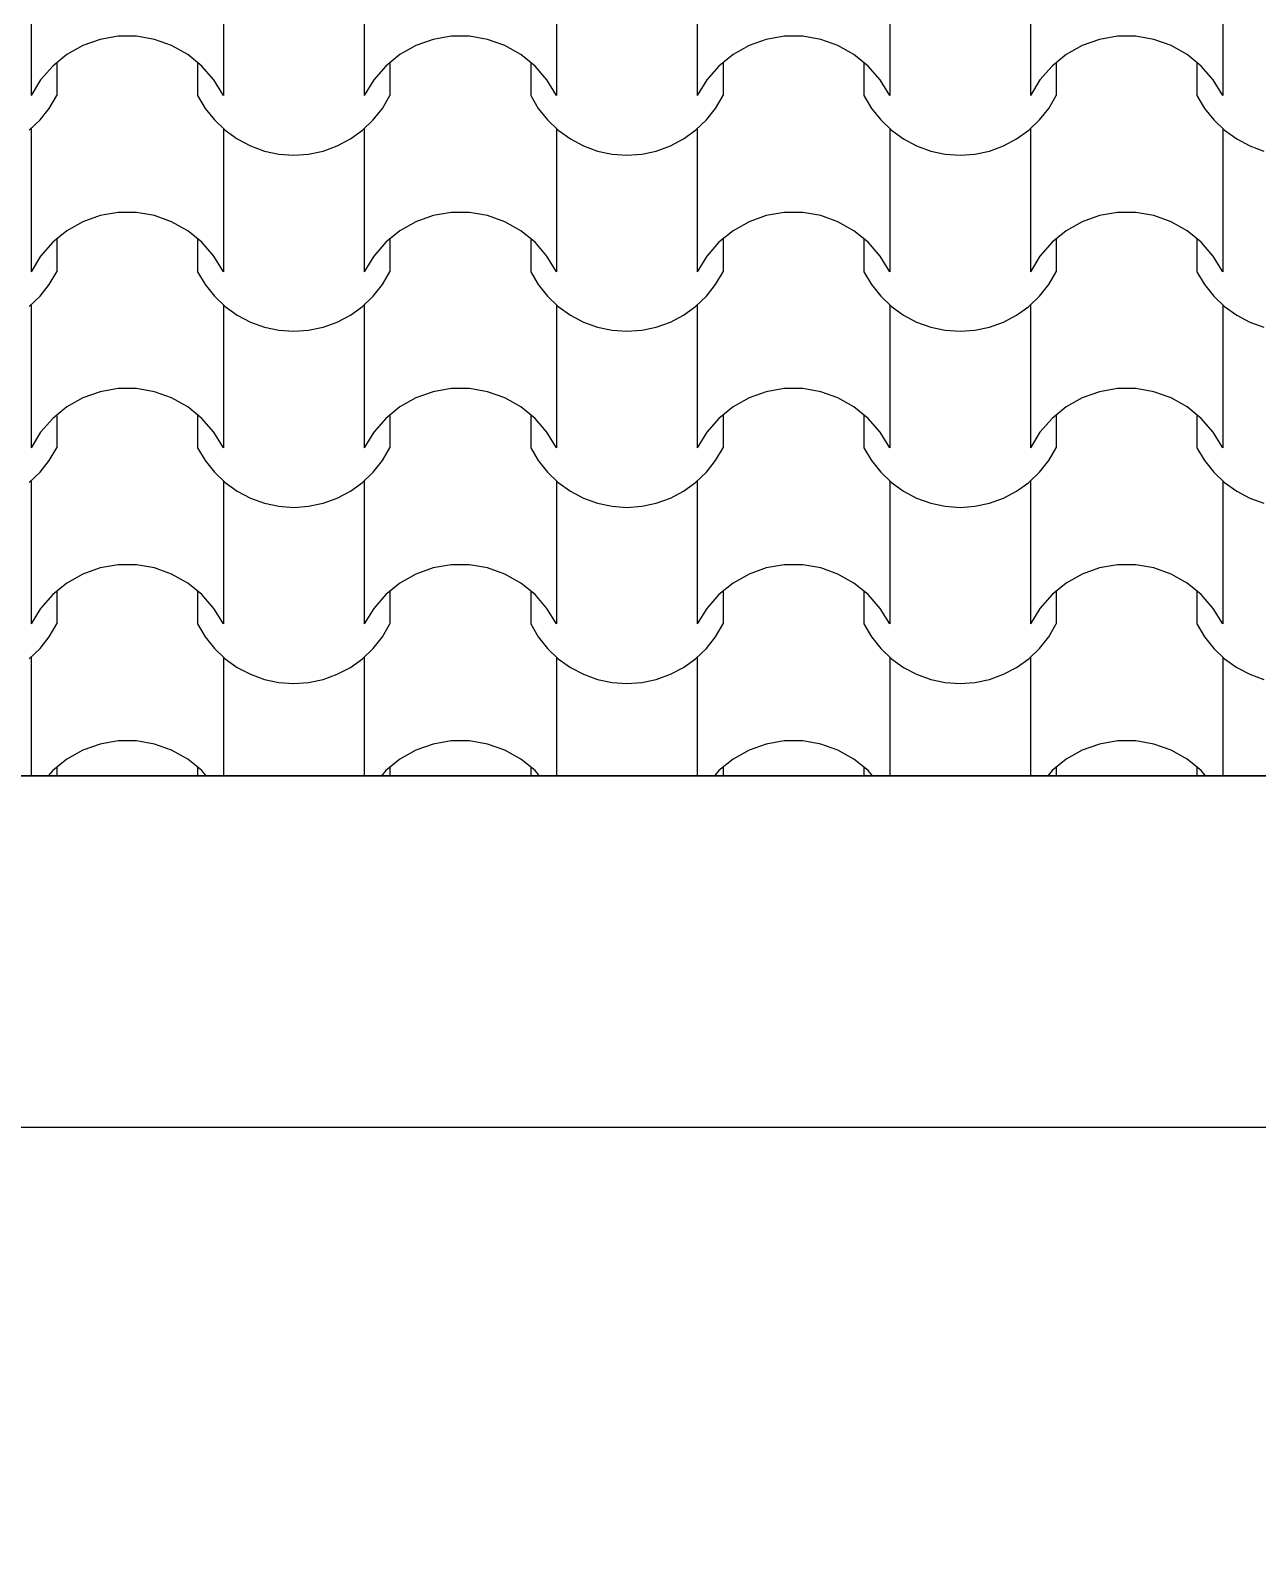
# Model space of a CAD drawing. Header units: millimetres. Extents: x 318905 to 439572, y -5133 to 105868.
# Drawn here: x 398474 to 399521, y 5170 to 6459 of the extents above; entities that cross this region are included whole.
import ezdxf

# ---------------------------------------------------------------- set-up
doc = ezdxf.new("R2010")
doc.units = ezdxf.units.MM
doc.header["$MEASUREMENT"] = 0
for name, color, linetype, lineweight in [('0_Stylo_No__98', 154, 'Continuous', 0), ('2D -  Dessin général_Stylo_No__1', 7, 'Continuous', 5), ('OMBRES_Stylo_No__1', 7, 'Continuous', 5)]:
    doc.layers.add(name, color=color, linetype=linetype, lineweight=lineweight)
doc.layers.add('OMBRES_Stylo_No__82', color=7, linetype='Continuous', lineweight=13, true_color=0xaaaaaa)
doc.styles.add('STYLE_GENERE_3', font='')
doc.styles.get('STYLE_GENERE_3').set_extended_font_data('Arial')
doc.dimstyles.new('STYLE_GENERE__1', dxfattribs={"dimtxt": 200, "dimasz": 142.5, "dimexe": 0.18, "dimexo": 500, "dimgap": 0.09, "dimtad": 0, "dimtih": 1, "dimtoh": 1, "dimlfac": 0.001, "dimzin": 0, "dimdsep": 46, "dimtxsty": 'STYLE_GENERE_3', "dimblk": 'ARROWHEAD_6', "dimblk1": 'ARROWHEAD_6', "dimblk2": 'ARROWHEAD_6', "dimcen": 0.09, "dimclrd": 154, "dimclre": 154, "dimclrt": 154, "dimazin": 0, "dimtfac": 1, "dimtdec": 4, "dimtmove": 0, "dimatfit": 3, "dimfxl": 0, "dimtolj": 1, "dimtzin": 0, "dimarcsym": 0})

# ---------------------------------------------------------------- blocks, each defined once
blk = doc.blocks.new('*X111')
at = {"layer": 'OMBRES_Stylo_No__82', "linetype": 'Continuous'}
for p, q in [((398474.4, 6464.5), (398474.4, 6403.5)), ((398638.6, 6464.5), (398638.6, 6403.5)), ((398758.8, 6464.5), (398758.8, 6403.5)), ((398923.1, 6464.5), (398923.1, 6403.5)), ((399043.3, 6464.5), (399043.3, 6403.5)), ((399207.6, 6464.5), (399207.6, 6403.5)), ((399327.8, 6464.5), (399327.8, 6403.5)), ((399492, 6464.5), (399492, 6403.5)), ((398518.5, 6446.1), (398504.9, 6438.5)), ((398533.3, 6451.3), (398518.5, 6446.1)), ((398548.7, 6454), (398533.3, 6451.3)), ((398556.5, 6454), (398548.7, 6454)), ((398564.3, 6454), (398556.5, 6454)), ((398579.7, 6451.3), (398564.3, 6454)), ((398594.4, 6446.1), (398579.7, 6451.3)), ((398608.1, 6438.5), (398594.4, 6446.1)), ((398803, 6446.1), (398789.4, 6438.5)), ((398817.7, 6451.3), (398803, 6446.1)), ((398833.1, 6454), (398817.7, 6451.3)), ((398841, 6454), (398833.1, 6454)), ((398848.8, 6454), (398841, 6454)), ((398864.2, 6451.3), (398848.8, 6454)), ((398878.9, 6446.1), (398864.2, 6451.3)), ((398892.5, 6438.5), (398878.9, 6446.1)), ((399087.5, 6446.1), (399073.9, 6438.5)), ((399102.2, 6451.3), (399087.5, 6446.1)), ((399117.6, 6454), (399102.2, 6451.3)), ((399125.4, 6454), (399117.6, 6454)), ((399133.3, 6454), (399125.4, 6454)), ((399148.7, 6451.3), (399133.3, 6454)), ((399163.4, 6446.1), (399148.7, 6451.3)), ((399177, 6438.5), (399163.4, 6446.1)), ((399372, 6446.1), (399358.3, 6438.5)), ((399386.7, 6451.3), (399372, 6446.1)), ((399402.1, 6454), (399386.7, 6451.3)), ((399409.9, 6454), (399402.1, 6454)), ((399417.7, 6454), (399409.9, 6454)), ((399433.1, 6451.3), (399417.7, 6454)), ((399447.9, 6446.1), (399433.1, 6451.3)), ((399461.5, 6438.5), (399447.9, 6446.1)), ((398504.9, 6438.5), (398492.8, 6428.6)), ((398620.2, 6428.6), (398608.1, 6438.5)), ((398789.4, 6438.5), (398777.3, 6428.6)), ((398904.7, 6428.6), (398892.5, 6438.5)), ((399073.9, 6438.5), (399061.7, 6428.6)), ((399189.1, 6428.6), (399177, 6438.5)), ((399358.3, 6438.5), (399346.2, 6428.6)), ((399473.6, 6428.6), (399461.5, 6438.5)), ((398492.8, 6428.6), (398482.5, 6416.8)), ((398496.4, 6431.5), (398496.4, 6403.5)), ((398616.6, 6431.5), (398616.6, 6403.5)), ((398630.5, 6416.8), (398620.2, 6428.6)), ((398777.3, 6428.6), (398767, 6416.8)), ((398780.8, 6431.5), (398780.8, 6403.5)), ((398901.1, 6431.5), (398901.1, 6403.5)), ((398914.9, 6416.8), (398904.7, 6428.6)), ((399061.7, 6428.6), (399051.5, 6416.8)), ((399065.3, 6431.5), (399065.3, 6403.5)), ((399185.6, 6431.5), (399185.6, 6403.5)), ((399199.4, 6416.8), (399189.1, 6428.6)), ((399346.2, 6428.6), (399335.9, 6416.8)), ((399349.8, 6431.5), (399349.8, 6403.5)), ((399470, 6431.5), (399470, 6403.5)), ((399483.9, 6416.8), (399473.6, 6428.6)), ((398482.5, 6416.8), (398474.4, 6403.5)), ((398638.6, 6403.5), (398630.5, 6416.8)), ((398767, 6416.8), (398758.8, 6403.5)), ((398923.1, 6403.5), (398914.9, 6416.8)), ((399051.5, 6416.8), (399043.3, 6403.5)), ((399207.6, 6403.5), (399199.4, 6416.8)), ((399335.9, 6416.8), (399327.8, 6403.5)), ((399492, 6403.5), (399483.9, 6416.8)), ((398489.9, 6392.5), (398496.4, 6403.5)), ((398616.6, 6403.5), (398623, 6392.5)), ((398774.4, 6392.5), (398780.8, 6403.5)), ((398901.1, 6403.5), (398907.5, 6392.5)), ((399058.9, 6392.5), (399065.3, 6403.5)), ((399185.6, 6403.5), (399192, 6392.5)), ((399343.4, 6392.5), (399349.8, 6403.5)), ((399470, 6403.5), (399476.5, 6392.5)), ((398472.8, 6373.8), (398482, 6382.6)), ((398482, 6382.6), (398489.9, 6392.5)), ((398623, 6392.5), (398630.9, 6382.6)), ((398630.9, 6382.6), (398640.1, 6373.8)), ((398757.3, 6373.8), (398766.5, 6382.6)), ((398766.5, 6382.6), (398774.4, 6392.5)), ((398907.5, 6392.5), (398915.4, 6382.6)), ((398915.4, 6382.6), (398924.6, 6373.8)), ((399041.8, 6373.8), (399051, 6382.6)), ((399051, 6382.6), (399058.9, 6392.5)), ((399192, 6392.5), (399199.9, 6382.6)), ((399199.9, 6382.6), (399209.1, 6373.8)), ((399326.3, 6373.8), (399335.5, 6382.6)), ((399335.5, 6382.6), (399343.4, 6392.5)), ((399476.5, 6392.5), (399484.4, 6382.6)), ((399484.4, 6382.6), (399493.6, 6373.8)), ((398474.4, 6375.1), (398474.4, 6314.1)), ((398638.6, 6375.1), (398638.6, 6314.1)), ((398640.1, 6373.8), (398650.4, 6366.4)), ((398747, 6366.4), (398757.3, 6373.8)), ((398758.8, 6375.1), (398758.8, 6314.1)), ((398923.1, 6375.1), (398923.1, 6314.1)), ((398924.6, 6373.8), (398934.9, 6366.4)), ((399031.5, 6366.4), (399041.8, 6373.8)), ((399043.3, 6375.1), (399043.3, 6314.1)), ((399207.6, 6375.1), (399207.6, 6314.1)), ((399209.1, 6373.8), (399219.4, 6366.4)), ((399316, 6366.4), (399326.3, 6373.8)), ((399327.8, 6375.1), (399327.8, 6314.1)), ((399492, 6375.1), (399492, 6314.1)), ((399493.6, 6373.8), (399503.9, 6366.4)), ((398650.4, 6366.4), (398661.7, 6360.5)), ((398661.7, 6360.5), (398673.6, 6356.1)), ((398673.6, 6356.1), (398686, 6353.5)), ((398711.4, 6353.5), (398723.8, 6356.1)), ((398723.8, 6356.1), (398735.8, 6360.5)), ((398735.8, 6360.5), (398747, 6366.4)), ((398934.9, 6366.4), (398946.1, 6360.5)), ((398946.1, 6360.5), (398958.1, 6356.1)), ((398958.1, 6356.1), (398970.5, 6353.5)), ((398995.9, 6353.5), (399008.3, 6356.1)), ((399008.3, 6356.1), (399020.3, 6360.5)), ((399020.3, 6360.5), (399031.5, 6366.4)), ((399219.4, 6366.4), (399230.6, 6360.5)), ((399230.6, 6360.5), (399242.6, 6356.1)), ((399242.6, 6356.1), (399255, 6353.5)), ((399280.4, 6353.5), (399292.8, 6356.1)), ((399292.8, 6356.1), (399304.7, 6360.5)), ((399304.7, 6360.5), (399316, 6366.4)), ((399503.9, 6366.4), (399515.1, 6360.5)), ((399515.1, 6360.5), (399527.1, 6356.1)), ((398686, 6353.5), (398698.7, 6352.6)), ((398698.7, 6352.6), (398711.4, 6353.5)), ((398970.5, 6353.5), (398983.2, 6352.6)), ((398983.2, 6352.6), (398995.9, 6353.5)), ((399255, 6353.5), (399267.7, 6352.6)), ((399267.7, 6352.6), (399280.4, 6353.5)), ((398474.4, 6314.1), (398474.4, 6253.1)), ((398638.6, 6314.1), (398638.6, 6253.1)), ((398758.8, 6314.1), (398758.8, 6253.1)), ((398923.1, 6314.1), (398923.1, 6253.1)), ((399043.3, 6314.1), (399043.3, 6253.1)), ((399207.6, 6314.1), (399207.6, 6253.1)), ((399327.8, 6314.1), (399327.8, 6253.1)), ((399492, 6314.1), (399492, 6253.1)), ((398518.5, 6295.8), (398504.9, 6288.1)), ((398533.3, 6301), (398518.5, 6295.8)), ((398548.7, 6303.7), (398533.3, 6301)), ((398556.5, 6303.7), (398548.7, 6303.7)), ((398564.3, 6303.7), (398556.5, 6303.7)), ((398579.7, 6301), (398564.3, 6303.7)), ((398594.4, 6295.8), (398579.7, 6301)), ((398608.1, 6288.1), (398594.4, 6295.8)), ((398803, 6295.8), (398789.4, 6288.1)), ((398817.7, 6301), (398803, 6295.8)), ((398833.1, 6303.7), (398817.7, 6301)), ((398841, 6303.7), (398833.1, 6303.7)), ((398848.8, 6303.7), (398841, 6303.7)), ((398864.2, 6301), (398848.8, 6303.7)), ((398878.9, 6295.8), (398864.2, 6301)), ((398892.5, 6288.1), (398878.9, 6295.8)), ((399087.5, 6295.8), (399073.9, 6288.1)), ((399102.2, 6301), (399087.5, 6295.8)), ((399117.6, 6303.7), (399102.2, 6301)), ((399125.4, 6303.7), (399117.6, 6303.7)), ((399133.3, 6303.7), (399125.4, 6303.7)), ((399148.7, 6301), (399133.3, 6303.7)), ((399163.4, 6295.8), (399148.7, 6301)), ((399177, 6288.1), (399163.4, 6295.8)), ((399372, 6295.8), (399358.3, 6288.1)), ((399386.7, 6301), (399372, 6295.8)), ((399402.1, 6303.7), (399386.7, 6301)), ((399409.9, 6303.7), (399402.1, 6303.7)), ((399417.7, 6303.7), (399409.9, 6303.7)), ((399433.1, 6301), (399417.7, 6303.7)), ((399447.9, 6295.8), (399433.1, 6301)), ((399461.5, 6288.1), (399447.9, 6295.8)), ((398504.9, 6288.1), (398492.8, 6278.3)), ((398496.4, 6281.2), (398496.4, 6253.1)), ((398620.2, 6278.3), (398608.1, 6288.1)), ((398616.6, 6281.2), (398616.6, 6253.1)), ((398789.4, 6288.1), (398777.3, 6278.3)), ((398780.8, 6281.2), (398780.8, 6253.1)), ((398904.7, 6278.3), (398892.5, 6288.1)), ((398901.1, 6281.2), (398901.1, 6253.1)), ((399073.9, 6288.1), (399061.7, 6278.3)), ((399065.3, 6281.2), (399065.3, 6253.1)), ((399189.1, 6278.3), (399177, 6288.1)), ((399185.6, 6281.2), (399185.6, 6253.1)), ((399358.3, 6288.1), (399346.2, 6278.3)), ((399349.8, 6281.2), (399349.8, 6253.1)), ((399473.6, 6278.3), (399461.5, 6288.1)), ((399470, 6281.2), (399470, 6253.1)), ((398482.5, 6266.5), (398474.4, 6253.1)), ((398492.8, 6278.3), (398482.5, 6266.5)), ((398630.5, 6266.5), (398620.2, 6278.3)), ((398638.6, 6253.1), (398630.5, 6266.5)), ((398767, 6266.5), (398758.8, 6253.1)), ((398777.3, 6278.3), (398767, 6266.5)), ((398914.9, 6266.5), (398904.7, 6278.3)), ((398923.1, 6253.1), (398914.9, 6266.5)), ((399051.5, 6266.5), (399043.3, 6253.1)), ((399061.7, 6278.3), (399051.5, 6266.5)), ((399199.4, 6266.5), (399189.1, 6278.3)), ((399207.6, 6253.1), (399199.4, 6266.5)), ((399335.9, 6266.5), (399327.8, 6253.1)), ((399346.2, 6278.3), (399335.9, 6266.5)), ((399483.9, 6266.5), (399473.6, 6278.3)), ((399492, 6253.1), (399483.9, 6266.5)), ((398489.9, 6242.2), (398496.4, 6253.1)), ((398616.6, 6253.1), (398623, 6242.2)), ((398774.4, 6242.2), (398780.8, 6253.1)), ((398901.1, 6253.1), (398907.5, 6242.2)), ((399058.9, 6242.2), (399065.3, 6253.1)), ((399185.6, 6253.1), (399192, 6242.2)), ((399343.4, 6242.2), (399349.8, 6253.1)), ((399470, 6253.1), (399476.5, 6242.2)), ((398482, 6232.2), (398489.9, 6242.2)), ((398623, 6242.2), (398630.9, 6232.2)), ((398766.5, 6232.2), (398774.4, 6242.2)), ((398907.5, 6242.2), (398915.4, 6232.2)), ((399051, 6232.2), (399058.9, 6242.2)), ((399192, 6242.2), (399199.9, 6232.2)), ((399335.5, 6232.2), (399343.4, 6242.2)), ((399476.5, 6242.2), (399484.4, 6232.2)), ((398472.8, 6223.5), (398482, 6232.2)), ((398630.9, 6232.2), (398640.1, 6223.5)), ((398757.3, 6223.5), (398766.5, 6232.2)), ((398915.4, 6232.2), (398924.6, 6223.5)), ((399041.8, 6223.5), (399051, 6232.2)), ((399199.9, 6232.2), (399209.1, 6223.5)), ((399326.3, 6223.5), (399335.5, 6232.2)), ((399484.4, 6232.2), (399493.6, 6223.5)), ((398474.4, 6224.7), (398474.4, 6163.8)), ((398638.6, 6224.7), (398638.6, 6163.8)), ((398640.1, 6223.5), (398650.4, 6216)), ((398650.4, 6216), (398661.7, 6210.1)), ((398735.8, 6210.1), (398747, 6216)), ((398747, 6216), (398757.3, 6223.5)), ((398758.8, 6224.7), (398758.8, 6163.8)), ((398923.1, 6224.7), (398923.1, 6163.8)), ((398924.6, 6223.5), (398934.9, 6216)), ((398934.9, 6216), (398946.1, 6210.1)), ((399020.3, 6210.1), (399031.5, 6216)), ((399031.5, 6216), (399041.8, 6223.5)), ((399043.3, 6224.7), (399043.3, 6163.8)), ((399207.6, 6224.7), (399207.6, 6163.8)), ((399209.1, 6223.5), (399219.4, 6216)), ((399219.4, 6216), (399230.6, 6210.1)), ((399304.7, 6210.1), (399316, 6216)), ((399316, 6216), (399326.3, 6223.5)), ((399327.8, 6224.7), (399327.8, 6163.8)), ((399492, 6224.7), (399492, 6163.8)), ((399493.6, 6223.5), (399503.9, 6216)), ((399503.9, 6216), (399515.1, 6210.1)), ((398661.7, 6210.1), (398673.6, 6205.8)), ((398673.6, 6205.8), (398686, 6203.2)), ((398686, 6203.2), (398698.7, 6202.3)), ((398698.7, 6202.3), (398711.4, 6203.2)), ((398711.4, 6203.2), (398723.8, 6205.8)), ((398723.8, 6205.8), (398735.8, 6210.1)), ((398946.1, 6210.1), (398958.1, 6205.8)), ((398958.1, 6205.8), (398970.5, 6203.2)), ((398970.5, 6203.2), (398983.2, 6202.3)), ((398983.2, 6202.3), (398995.9, 6203.2)), ((398995.9, 6203.2), (399008.3, 6205.8)), ((399008.3, 6205.8), (399020.3, 6210.1)), ((399230.6, 6210.1), (399242.6, 6205.8)), ((399242.6, 6205.8), (399255, 6203.2)), ((399255, 6203.2), (399267.7, 6202.3)), ((399267.7, 6202.3), (399280.4, 6203.2)), ((399280.4, 6203.2), (399292.8, 6205.8)), ((399292.8, 6205.8), (399304.7, 6210.1)), ((399515.1, 6210.1), (399527.1, 6205.8)), ((398474.4, 6163.8), (398474.4, 6102.8)), ((398638.6, 6163.8), (398638.6, 6102.8)), ((398758.8, 6163.8), (398758.8, 6102.8)), ((398923.1, 6163.8), (398923.1, 6102.8)), ((399043.3, 6163.8), (399043.3, 6102.8)), ((399207.6, 6163.8), (399207.6, 6102.8)), ((399327.8, 6163.8), (399327.8, 6102.8)), ((399492, 6163.8), (399492, 6102.8)), ((398533.3, 6150.7), (398518.5, 6145.4)), ((398548.7, 6153.3), (398533.3, 6150.7)), ((398556.5, 6153.3), (398548.7, 6153.3)), ((398564.3, 6153.3), (398556.5, 6153.3)), ((398579.7, 6150.7), (398564.3, 6153.3)), ((398594.4, 6145.4), (398579.7, 6150.7)), ((398817.7, 6150.7), (398803, 6145.4)), ((398833.1, 6153.3), (398817.7, 6150.7)), ((398841, 6153.3), (398833.1, 6153.3)), ((398848.8, 6153.3), (398841, 6153.3)), ((398864.2, 6150.7), (398848.8, 6153.3)), ((398878.9, 6145.4), (398864.2, 6150.7)), ((399102.2, 6150.7), (399087.5, 6145.4)), ((399117.6, 6153.3), (399102.2, 6150.7)), ((399125.4, 6153.3), (399117.6, 6153.3)), ((399133.3, 6153.3), (399125.4, 6153.3)), ((399148.7, 6150.7), (399133.3, 6153.3)), ((399163.4, 6145.4), (399148.7, 6150.7)), ((399386.7, 6150.7), (399372, 6145.4)), ((399402.1, 6153.3), (399386.7, 6150.7)), ((399409.9, 6153.3), (399402.1, 6153.3)), ((399417.7, 6153.3), (399409.9, 6153.3)), ((399433.1, 6150.7), (399417.7, 6153.3)), ((399447.9, 6145.4), (399433.1, 6150.7)), ((398504.9, 6137.8), (398492.8, 6127.9)), ((398518.5, 6145.4), (398504.9, 6137.8)), ((398608.1, 6137.8), (398594.4, 6145.4)), ((398620.2, 6127.9), (398608.1, 6137.8)), ((398789.4, 6137.8), (398777.3, 6127.9)), ((398803, 6145.4), (398789.4, 6137.8)), ((398892.5, 6137.8), (398878.9, 6145.4)), ((398904.7, 6127.9), (398892.5, 6137.8)), ((399073.9, 6137.8), (399061.7, 6127.9)), ((399087.5, 6145.4), (399073.9, 6137.8)), ((399177, 6137.8), (399163.4, 6145.4)), ((399189.1, 6127.9), (399177, 6137.8)), ((399358.3, 6137.8), (399346.2, 6127.9)), ((399372, 6145.4), (399358.3, 6137.8)), ((399461.5, 6137.8), (399447.9, 6145.4)), ((399473.6, 6127.9), (399461.5, 6137.8)), ((398492.8, 6127.9), (398482.5, 6116.2)), ((398496.4, 6130.8), (398496.4, 6102.8)), ((398616.6, 6130.8), (398616.6, 6102.8)), ((398630.5, 6116.2), (398620.2, 6127.9)), ((398777.3, 6127.9), (398767, 6116.2)), ((398780.8, 6130.8), (398780.8, 6102.8)), ((398901.1, 6130.8), (398901.1, 6102.8)), ((398914.9, 6116.2), (398904.7, 6127.9)), ((399061.7, 6127.9), (399051.5, 6116.2)), ((399065.3, 6130.8), (399065.3, 6102.8)), ((399185.6, 6130.8), (399185.6, 6102.8)), ((399199.4, 6116.2), (399189.1, 6127.9)), ((399346.2, 6127.9), (399335.9, 6116.2)), ((399349.8, 6130.8), (399349.8, 6102.8)), ((399470, 6130.8), (399470, 6102.8)), ((399483.9, 6116.2), (399473.6, 6127.9)), ((398482.5, 6116.2), (398474.4, 6102.8)), ((398638.6, 6102.8), (398630.5, 6116.2)), ((398767, 6116.2), (398758.8, 6102.8)), ((398923.1, 6102.8), (398914.9, 6116.2)), ((399051.5, 6116.2), (399043.3, 6102.8)), ((399207.6, 6102.8), (399199.4, 6116.2)), ((399335.9, 6116.2), (399327.8, 6102.8)), ((399492, 6102.8), (399483.9, 6116.2)), ((398489.9, 6091.9), (398496.4, 6102.8)), ((398616.6, 6102.8), (398623, 6091.9)), ((398774.4, 6091.9), (398780.8, 6102.8)), ((398901.1, 6102.8), (398907.5, 6091.9)), ((399058.9, 6091.9), (399065.3, 6102.8)), ((399185.6, 6102.8), (399192, 6091.9)), ((399343.4, 6091.9), (399349.8, 6102.8)), ((399470, 6102.8), (399476.5, 6091.9)), ((398482, 6081.9), (398489.9, 6091.9)), ((398623, 6091.9), (398630.9, 6081.9)), ((398766.5, 6081.9), (398774.4, 6091.9)), ((398907.5, 6091.9), (398915.4, 6081.9)), ((399051, 6081.9), (399058.9, 6091.9)), ((399192, 6091.9), (399199.9, 6081.9)), ((399335.5, 6081.9), (399343.4, 6091.9)), ((399476.5, 6091.9), (399484.4, 6081.9)), ((398472.8, 6073.1), (398482, 6081.9)), ((398474.4, 6074.4), (398474.4, 6013.4)), ((398630.9, 6081.9), (398640.1, 6073.1)), ((398638.6, 6074.4), (398638.6, 6013.4)), ((398640.1, 6073.1), (398650.4, 6065.7)), ((398747, 6065.7), (398757.3, 6073.1)), ((398757.3, 6073.1), (398766.5, 6081.9)), ((398758.8, 6074.4), (398758.8, 6013.4)), ((398915.4, 6081.9), (398924.6, 6073.1)), ((398923.1, 6074.4), (398923.1, 6013.4)), ((398924.6, 6073.1), (398934.9, 6065.7)), ((399031.5, 6065.7), (399041.8, 6073.1)), ((399041.8, 6073.1), (399051, 6081.9)), ((399043.3, 6074.4), (399043.3, 6013.4)), ((399199.9, 6081.9), (399209.1, 6073.1)), ((399207.6, 6074.4), (399207.6, 6013.4)), ((399209.1, 6073.1), (399219.4, 6065.7)), ((399316, 6065.7), (399326.3, 6073.1)), ((399326.3, 6073.1), (399335.5, 6081.9)), ((399327.8, 6074.4), (399327.8, 6013.4)), ((399484.4, 6081.9), (399493.6, 6073.1)), ((399492, 6074.4), (399492, 6013.4)), ((399493.6, 6073.1), (399503.9, 6065.7)), ((398650.4, 6065.7), (398661.7, 6059.8)), ((398661.7, 6059.8), (398673.6, 6055.5)), ((398723.8, 6055.5), (398735.8, 6059.8)), ((398735.8, 6059.8), (398747, 6065.7)), ((398934.9, 6065.7), (398946.1, 6059.8)), ((398946.1, 6059.8), (398958.1, 6055.5)), ((399008.3, 6055.5), (399020.3, 6059.8)), ((399020.3, 6059.8), (399031.5, 6065.7)), ((399219.4, 6065.7), (399230.6, 6059.8)), ((399230.6, 6059.8), (399242.6, 6055.5)), ((399292.8, 6055.5), (399304.7, 6059.8)), ((399304.7, 6059.8), (399316, 6065.7)), ((399503.9, 6065.7), (399515.1, 6059.8)), ((399515.1, 6059.8), (399527.1, 6055.5)), ((398673.6, 6055.5), (398686, 6052.9)), ((398686, 6052.9), (398698.7, 6052)), ((398698.7, 6052), (398711.4, 6052.9)), ((398711.4, 6052.9), (398723.8, 6055.5)), ((398958.1, 6055.5), (398970.5, 6052.9)), ((398970.5, 6052.9), (398983.2, 6052)), ((398983.2, 6052), (398995.9, 6052.9)), ((398995.9, 6052.9), (399008.3, 6055.5)), ((399242.6, 6055.5), (399255, 6052.9)), ((399255, 6052.9), (399267.7, 6052)), ((399267.7, 6052), (399280.4, 6052.9)), ((399280.4, 6052.9), (399292.8, 6055.5)), ((398474.4, 6013.4), (398474.4, 5952.5)), ((398638.6, 6013.4), (398638.6, 5952.5)), ((398758.8, 6013.4), (398758.8, 5952.5)), ((398923.1, 6013.4), (398923.1, 5952.5)), ((399043.3, 6013.4), (399043.3, 5952.5)), ((399207.6, 6013.4), (399207.6, 5952.5)), ((399327.8, 6013.4), (399327.8, 5952.5)), ((399492, 6013.4), (399492, 5952.5)), ((398518.5, 5995.1), (398504.9, 5987.4)), ((398533.3, 6000.3), (398518.5, 5995.1)), ((398548.7, 6003), (398533.3, 6000.3)), ((398556.5, 6003), (398548.7, 6003)), ((398564.3, 6003), (398556.5, 6003)), ((398579.7, 6000.3), (398564.3, 6003)), ((398594.4, 5995.1), (398579.7, 6000.3)), ((398608.1, 5987.4), (398594.4, 5995.1)), ((398803, 5995.1), (398789.4, 5987.4)), ((398817.7, 6000.3), (398803, 5995.1)), ((398833.1, 6003), (398817.7, 6000.3)), ((398841, 6003), (398833.1, 6003)), ((398848.8, 6003), (398841, 6003)), ((398864.2, 6000.3), (398848.8, 6003)), ((398878.9, 5995.1), (398864.2, 6000.3)), ((398892.5, 5987.4), (398878.9, 5995.1)), ((399087.5, 5995.1), (399073.9, 5987.4)), ((399102.2, 6000.3), (399087.5, 5995.1)), ((399117.6, 6003), (399102.2, 6000.3)), ((399125.4, 6003), (399117.6, 6003)), ((399133.3, 6003), (399125.4, 6003)), ((399148.7, 6000.3), (399133.3, 6003)), ((399163.4, 5995.1), (399148.7, 6000.3)), ((399177, 5987.4), (399163.4, 5995.1)), ((399372, 5995.1), (399358.3, 5987.4)), ((399386.7, 6000.3), (399372, 5995.1)), ((399402.1, 6003), (399386.7, 6000.3)), ((399409.9, 6003), (399402.1, 6003)), ((399417.7, 6003), (399409.9, 6003)), ((399433.1, 6000.3), (399417.7, 6003)), ((399447.9, 5995.1), (399433.1, 6000.3)), ((399461.5, 5987.4), (399447.9, 5995.1)), ((398504.9, 5987.4), (398492.8, 5977.6)), ((398620.2, 5977.6), (398608.1, 5987.4)), ((398789.4, 5987.4), (398777.3, 5977.6)), ((398904.7, 5977.6), (398892.5, 5987.4)), ((399073.9, 5987.4), (399061.7, 5977.6)), ((399189.1, 5977.6), (399177, 5987.4)), ((399358.3, 5987.4), (399346.2, 5977.6)), ((399473.6, 5977.6), (399461.5, 5987.4)), ((398492.8, 5977.6), (398482.5, 5965.8)), ((398496.4, 5980.5), (398496.4, 5952.5)), ((398616.6, 5980.5), (398616.6, 5952.5)), ((398630.5, 5965.8), (398620.2, 5977.6)), ((398777.3, 5977.6), (398767, 5965.8)), ((398780.8, 5980.5), (398780.8, 5952.5)), ((398901.1, 5980.5), (398901.1, 5952.5)), ((398914.9, 5965.8), (398904.7, 5977.6)), ((399061.7, 5977.6), (399051.5, 5965.8)), ((399065.3, 5980.5), (399065.3, 5952.5)), ((399185.6, 5980.5), (399185.6, 5952.5)), ((399199.4, 5965.8), (399189.1, 5977.6)), ((399346.2, 5977.6), (399335.9, 5965.8)), ((399349.8, 5980.5), (399349.8, 5952.5)), ((399470, 5980.5), (399470, 5952.5)), ((399483.9, 5965.8), (399473.6, 5977.6)), ((398482.5, 5965.8), (398474.4, 5952.5)), ((398638.6, 5952.5), (398630.5, 5965.8)), ((398767, 5965.8), (398758.8, 5952.5)), ((398923.1, 5952.5), (398914.9, 5965.8)), ((399051.5, 5965.8), (399043.3, 5952.5)), ((399207.6, 5952.5), (399199.4, 5965.8)), ((399335.9, 5965.8), (399327.8, 5952.5)), ((399492, 5952.5), (399483.9, 5965.8)), ((398489.9, 5941.5), (398496.4, 5952.5)), ((398616.6, 5952.5), (398623, 5941.5)), ((398774.4, 5941.5), (398780.8, 5952.5)), ((398901.1, 5952.5), (398907.5, 5941.5)), ((399058.9, 5941.5), (399065.3, 5952.5)), ((399185.6, 5952.5), (399192, 5941.5)), ((399343.4, 5941.5), (399349.8, 5952.5)), ((399470, 5952.5), (399476.5, 5941.5)), ((398472.8, 5922.8), (398482, 5931.6)), ((398482, 5931.6), (398489.9, 5941.5)), ((398623, 5941.5), (398630.9, 5931.6)), ((398630.9, 5931.6), (398640.1, 5922.8)), ((398757.3, 5922.8), (398766.5, 5931.6)), ((398766.5, 5931.6), (398774.4, 5941.5)), ((398907.5, 5941.5), (398915.4, 5931.6)), ((398915.4, 5931.6), (398924.6, 5922.8)), ((399041.8, 5922.8), (399051, 5931.6)), ((399051, 5931.6), (399058.9, 5941.5)), ((399192, 5941.5), (399199.9, 5931.6)), ((399199.9, 5931.6), (399209.1, 5922.8)), ((399326.3, 5922.8), (399335.5, 5931.6)), ((399335.5, 5931.6), (399343.4, 5941.5)), ((399476.5, 5941.5), (399484.4, 5931.6)), ((399484.4, 5931.6), (399493.6, 5922.8)), ((398474.4, 5924.1), (398474.4, 5863.1)), ((398638.6, 5924.1), (398638.6, 5863.1)), ((398640.1, 5922.8), (398650.4, 5915.4)), ((398747, 5915.4), (398757.3, 5922.8)), ((398758.8, 5924.1), (398758.8, 5863.1)), ((398923.1, 5924.1), (398923.1, 5863.1)), ((398924.6, 5922.8), (398934.9, 5915.4)), ((399031.5, 5915.4), (399041.8, 5922.8)), ((399043.3, 5924.1), (399043.3, 5863.1)), ((399207.6, 5924.1), (399207.6, 5863.1)), ((399209.1, 5922.8), (399219.4, 5915.4)), ((399316, 5915.4), (399326.3, 5922.8)), ((399327.8, 5924.1), (399327.8, 5863.1)), ((399492, 5924.1), (399492, 5863.1)), ((399493.6, 5922.8), (399503.9, 5915.4)), ((398650.4, 5915.4), (398661.7, 5909.5)), ((398661.7, 5909.5), (398673.6, 5905.1)), ((398673.6, 5905.1), (398686, 5902.5)), ((398711.4, 5902.5), (398723.8, 5905.1)), ((398723.8, 5905.1), (398735.8, 5909.5)), ((398735.8, 5909.5), (398747, 5915.4)), ((398934.9, 5915.4), (398946.1, 5909.5)), ((398946.1, 5909.5), (398958.1, 5905.1)), ((398958.1, 5905.1), (398970.5, 5902.5)), ((398995.9, 5902.5), (399008.3, 5905.1)), ((399008.3, 5905.1), (399020.3, 5909.5)), ((399020.3, 5909.5), (399031.5, 5915.4)), ((399219.4, 5915.4), (399230.6, 5909.5)), ((399230.6, 5909.5), (399242.6, 5905.1)), ((399242.6, 5905.1), (399255, 5902.5)), ((399280.4, 5902.5), (399292.8, 5905.1)), ((399292.8, 5905.1), (399304.7, 5909.5)), ((399304.7, 5909.5), (399316, 5915.4)), ((399503.9, 5915.4), (399515.1, 5909.5)), ((399515.1, 5909.5), (399527.1, 5905.1)), ((398686, 5902.5), (398698.7, 5901.6)), ((398698.7, 5901.6), (398711.4, 5902.5)), ((398970.5, 5902.5), (398983.2, 5901.6)), ((398983.2, 5901.6), (398995.9, 5902.5)), ((399255, 5902.5), (399267.7, 5901.6)), ((399267.7, 5901.6), (399280.4, 5902.5)), ((398474.4, 5863.1), (398474.4, 5823)), ((398638.6, 5863.1), (398638.6, 5823)), ((398758.8, 5863.1), (398758.8, 5823)), ((398923.1, 5863.1), (398923.1, 5823)), ((399043.3, 5863.1), (399043.3, 5823)), ((399207.6, 5863.1), (399207.6, 5823)), ((399327.8, 5863.1), (399327.8, 5823)), ((399492, 5863.1), (399492, 5823)), ((398518.5, 5844.8), (398504.9, 5837.1)), ((398533.3, 5850), (398518.5, 5844.8)), ((398548.7, 5852.6), (398533.3, 5850)), ((398556.5, 5852.6), (398548.7, 5852.6)), ((398564.3, 5852.6), (398556.5, 5852.6)), ((398579.7, 5850), (398564.3, 5852.6)), ((398594.4, 5844.8), (398579.7, 5850)), ((398608.1, 5837.1), (398594.4, 5844.8)), ((398803, 5844.8), (398789.4, 5837.1)), ((398817.7, 5850), (398803, 5844.8)), ((398833.1, 5852.6), (398817.7, 5850)), ((398841, 5852.6), (398833.1, 5852.6)), ((398848.8, 5852.6), (398841, 5852.6)), ((398864.2, 5850), (398848.8, 5852.6)), ((398878.9, 5844.8), (398864.2, 5850)), ((398892.5, 5837.1), (398878.9, 5844.8)), ((399087.5, 5844.8), (399073.9, 5837.1)), ((399102.2, 5850), (399087.5, 5844.8)), ((399117.6, 5852.6), (399102.2, 5850)), ((399125.4, 5852.6), (399117.6, 5852.6)), ((399133.3, 5852.6), (399125.4, 5852.6)), ((399148.7, 5850), (399133.3, 5852.6)), ((399163.4, 5844.8), (399148.7, 5850)), ((399177, 5837.1), (399163.4, 5844.8)), ((399372, 5844.8), (399358.3, 5837.1)), ((399386.7, 5850), (399372, 5844.8)), ((399402.1, 5852.6), (399386.7, 5850)), ((399409.9, 5852.6), (399402.1, 5852.6)), ((399417.7, 5852.6), (399409.9, 5852.6)), ((399433.1, 5850), (399417.7, 5852.6)), ((399447.9, 5844.8), (399433.1, 5850)), ((399461.5, 5837.1), (399447.9, 5844.8)), ((398492.8, 5827.3), (398489, 5823)), ((398504.9, 5837.1), (398492.8, 5827.3)), ((398496.4, 5830.2), (398496.4, 5823)), ((398620.2, 5827.3), (398608.1, 5837.1)), ((398616.6, 5830.2), (398616.6, 5823)), ((398623.9, 5823), (398620.2, 5827.3)), ((398777.3, 5827.3), (398773.5, 5823)), ((398789.4, 5837.1), (398777.3, 5827.3)), ((398780.8, 5830.2), (398780.8, 5823)), ((398904.7, 5827.3), (398892.5, 5837.1)), ((398901.1, 5830.2), (398901.1, 5823)), ((398908.4, 5823), (398904.7, 5827.3)), ((399061.7, 5827.3), (399058, 5823)), ((399073.9, 5837.1), (399061.7, 5827.3)), ((399065.3, 5830.2), (399065.3, 5823)), ((399189.1, 5827.3), (399177, 5837.1)), ((399185.6, 5830.2), (399185.6, 5823)), ((399192.9, 5823), (399189.1, 5827.3)), ((399346.2, 5827.3), (399342.5, 5823)), ((399358.3, 5837.1), (399346.2, 5827.3)), ((399349.8, 5830.2), (399349.8, 5823)), ((399473.6, 5827.3), (399461.5, 5837.1)), ((399470, 5830.2), (399470, 5823)), ((399477.4, 5823), (399473.6, 5827.3))]:
    blk.add_line(p, q, dxfattribs=at)
blk = doc.blocks.new('Hachure_28', base_point=(0, 4000))
at = {"layer": 'OMBRES_Stylo_No__1', "linetype": 'Continuous'}
blk.add_line((399582.6, 5823), (391104.5, 5823), dxfattribs=at)
at = {"layer": 'OMBRES_Stylo_No__82', "linetype": 'Continuous'}
blk.add_blockref('*X111', (0, 0), dxfattribs=at)
blk = doc.blocks.new('*D131')
at = {"layer": '0_Stylo_No__98', "linetype": 'Continuous'}
for p, q in [((408082.7, 7634.5), (408082.7, 7747)), ((408157.7, 7559.5), (408007.7, 7709.5)), ((408223.3, 7634.5), (407582.7, 7634.5)), ((408082.7, 3678.3), (408082.7, 7634.5)), ((408082.7, -552.4), (408082.7, 3403.7)), ((408007.7, -477.4), (408157.7, -627.4)), ((408582.7, -552.4), (407942.1, -552.4)), ((408082.7, -664.9), (408082.7, -552.4))]:
    blk.add_line(p, q, dxfattribs=at)
at = {"layer": '0_Stylo_No__98', "insert": (407815.8, 3441), "char_height": 200, "attachment_point": 7, "style": 'STYLE_GENERE_3'}
blk.add_mtext('\\A1;{\\pql;\\fArial|b0|i0|c0|p34;8,19}', dxfattribs=at)
blk = doc.blocks.new('ARROWHEAD_6')
at = {"color": 0, "linetype": 'Continuous', "lineweight": 0}
for p, q in [((-0.5, -0.5), (0.5, 0.5)), ((0, 0), (-1, 0))]:
    blk.add_line(p, q, dxfattribs=at)

msp = doc.modelspace()

# ---------------------------------------------------------------- linework, layer by layer
at = {"layer": '2D -  Dessin général_Stylo_No__1', "linetype": 'Continuous'}
for p, q in [((391104.519, 5822.959), (406899.616, 5823.012)), ((391104.519, 5522.959), (406899.616, 5523.012))]:
    msp.add_line(p, q, dxfattribs=at)

# ---------------------------------------------------------------- block references
at = {"layer": 'OMBRES_Stylo_No__82', "linetype": 'Continuous'}
msp.add_blockref('Hachure_28', (0, 4000), dxfattribs=at)

# ---------------------------------------------------------------- dimensions: what is measured, and where the dimension line sits
at = {"color": 154, "linetype": 'Continuous', "lineweight": 0}
dim = msp.add_linear_dim(base=(408082.725, 7634.463), p1=(408761.305, -552.434), p2=(391104.519, 7634.463), angle=90, dimstyle='STYLE_GENERE__1', dxfattribs=at)
dim.commit()
dim.dimension.update_dxf_attribs({"geometry": '*D131', "text_midpoint": (408110.923, 3541.014), "dimtype": 160})

doc.saveas('drawing.dxf')
